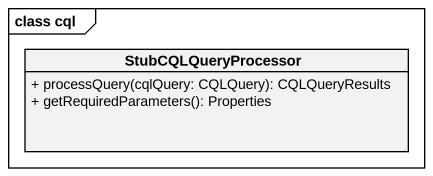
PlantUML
@startuml
mainframe class cql
hide circle
hide empty members
skinparam classAttributeIconSize 0
class StubCQLQueryProcessor {
  + processQuery(cqlQuery: CQLQuery): CQLQueryResults
  + getRequiredParameters(): Properties
}
@enduml
